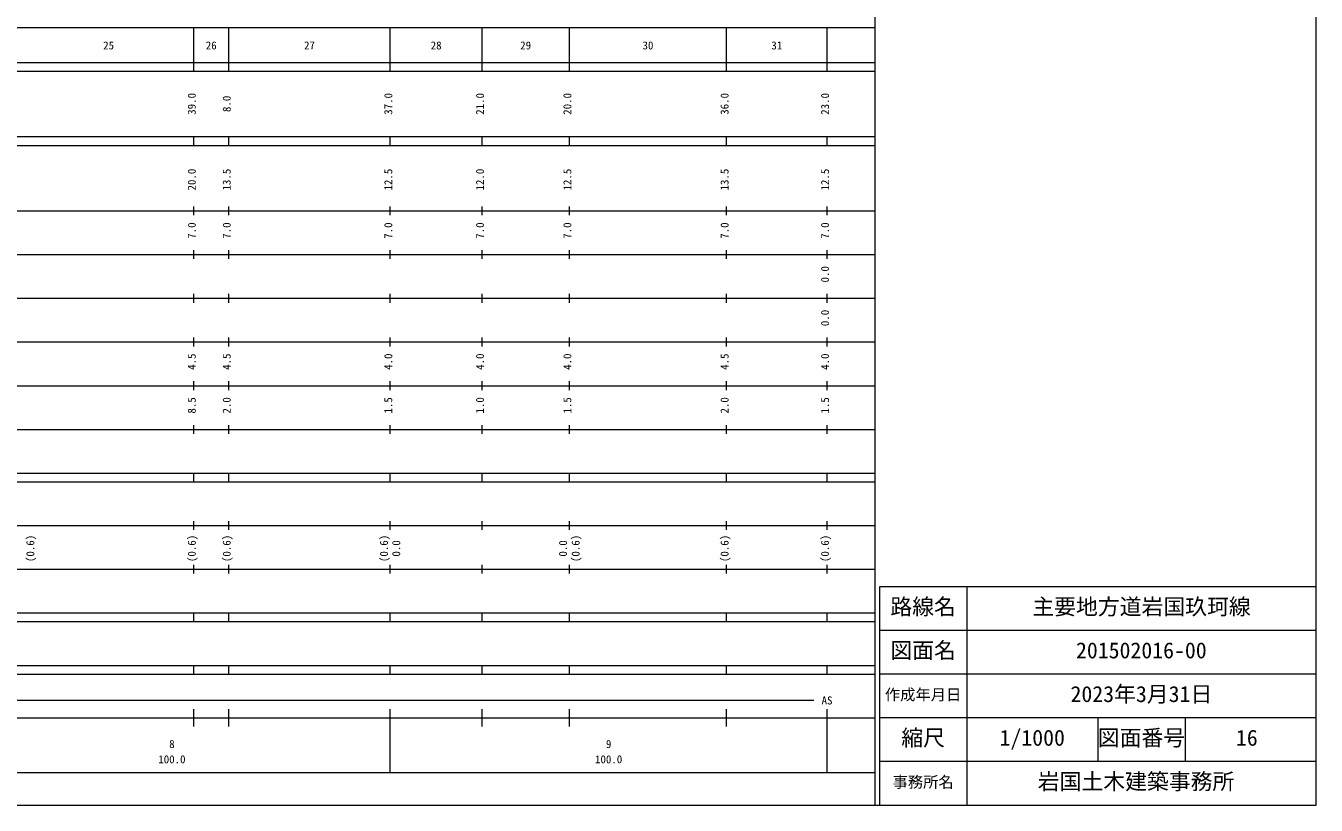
# Model space of a CAD drawing. Units: millimetres, scale not verified. Extents: x -60515 to 579485, y -102535 to 257465.
# Drawn here: x 284026 to 579485, y -102535 to 75822 of the extents above; entities that cross this region are included whole.
import ezdxf
from ezdxf.enums import TextEntityAlignment as Align

# ---------------------------------------------------------------- set-up
doc = ezdxf.new("R2010")
doc.units = ezdxf.units.MM
doc.header["$LTSCALE"] = 1000
for name, color, linetype, lineweight in [('M-TTL', 2, 'Continuous', 13), ('M-TTL-BAND', 7, 'Continuous', 13), ('M-TTL-FRAM', 2, 'Continuous', 13), ('M-TTL-LINE', 7, 'Continuous', 13), ('M-TTL-TXT', 7, 'Continuous', 13)]:
    doc.layers.add(name, color=color, linetype=linetype, lineweight=lineweight)
doc.styles.add('ＭＳ ゴシック', font='')
doc.styles.get('ＭＳ ゴシック').set_extended_font_data('MS Gothic')

msp = doc.modelspace()

# ---------------------------------------------------------------- linework, layer by layer
at = {"layer": 'M-TTL'}
for p, q in [((579485, -102535), (579485, 257465)), ((-60515, -102535), (579485, -102535))]:
    msp.add_line(p, q, dxfattribs=at)
at = {"layer": 'M-TTL-BAND'}
for p, q in [((478485, -102535), (478485, 247465)), ((-32515, 75465), (478485, 75465)), ((322485, 65465), (322485, 75465)), ((330485, 65465), (330485, 75465)), ((367485, 65465), (367485, 75465)), ((388485, 65465), (388485, 75465)), ((408485, 65465), (408485, 75465)), ((444485, 65465), (444485, 75465)), ((467485, 65465), (467485, 75465)), ((-60515, 67465), (478485, 67465)), ((-60515, 65465), (478485, 65465)), ((-60515, 50465), (478485, 50465)), ((322485, 48465), (322485, 50465)), ((330485, 48465), (330485, 50465)), ((367485, 48465), (367485, 50465)), ((388485, 48465), (388485, 50465)), ((408485, 48465), (408485, 50465)), ((444485, 48465), (444485, 50465)), ((467485, 48465), (467485, 50465)), ((-60515, 48465), (478485, 48465)), ((-60515, 33465), (478485, 33465)), ((322485, 32465), (322485, 34465)), ((330485, 32465), (330485, 34465)), ((367485, 32465), (367485, 34465)), ((388485, 32465), (388485, 34465)), ((408485, 32465), (408485, 34465)), ((444485, 32465), (444485, 34465)), ((467485, 32465), (467485, 34465)), ((322485, 22465), (322485, 24465)), ((330485, 22465), (330485, 24465)), ((367485, 22465), (367485, 24465)), ((388485, 22465), (388485, 24465)), ((408485, 22465), (408485, 24465)), ((444485, 22465), (444485, 24465)), ((467485, 22465), (467485, 24465)), ((-54515, 23465), (478485, 23465)), ((-48515, 13465), (478485, 13465)), ((322485, 12465), (322485, 14465)), ((330485, 12465), (330485, 14465)), ((367485, 12465), (367485, 14465)), ((388485, 12465), (388485, 14465)), ((408485, 12465), (408485, 14465)), ((444485, 12465), (444485, 14465)), ((467485, 12465), (467485, 14465)), ((-54515, 3465), (478485, 3465)), ((322485, 2465), (322485, 4465)), ((330485, 2465), (330485, 4465)), ((367485, 2465), (367485, 4465)), ((388485, 2465), (388485, 4465)), ((408485, 2465), (408485, 4465)), ((444485, 2465), (444485, 4465)), ((467485, 2465), (467485, 4465)), ((322485, -7535), (322485, -5535)), ((330485, -7535), (330485, -5535)), ((367485, -7535), (367485, -5535)), ((388485, -7535), (388485, -5535)), ((408485, -7535), (408485, -5535)), ((444485, -7535), (444485, -5535)), ((467485, -7535), (467485, -5535)), ((-48515, -6535), (478485, -6535)), ((-54515, -16535), (478485, -16535)), ((322485, -17535), (322485, -15535)), ((330485, -17535), (330485, -15535)), ((367485, -17535), (367485, -15535)), ((388485, -17535), (388485, -15535)), ((408485, -17535), (408485, -15535)), ((444485, -17535), (444485, -15535)), ((467485, -17535), (467485, -15535)), ((-60515, -26535), (478485, -26535)), ((322485, -28535), (322485, -26535)), ((330485, -28535), (330485, -26535)), ((367485, -28535), (367485, -26535)), ((388485, -28535), (388485, -26535)), ((408485, -28535), (408485, -26535)), ((444485, -28535), (444485, -26535)), ((467485, -28535), (467485, -26535)), ((-60515, -28535), (478485, -28535)), ((322485, -39535), (322485, -37535)), ((330485, -39535), (330485, -37535)), ((367485, -39535), (367485, -37535)), ((388485, -39535), (388485, -37535)), ((408485, -39535), (408485, -37535)), ((444485, -39535), (444485, -37535)), ((467485, -39535), (467485, -37535)), ((-51515, -38535), (478485, -38535)), ((-60515, -48535), (478485, -48535)), ((322485, -49535), (322485, -47535)), ((330485, -49535), (330485, -47535)), ((367485, -49535), (367485, -47535)), ((388485, -49535), (388485, -47535)), ((408485, -49535), (408485, -47535)), ((444485, -49535), (444485, -47535)), ((467485, -49535), (467485, -47535)), ((-60515, -58535), (478485, -58535)), ((322485, -60535), (322485, -58535)), ((330485, -60535), (330485, -58535)), ((367485, -60535), (367485, -58535)), ((388485, -60535), (388485, -58535)), ((408485, -60535), (408485, -58535)), ((444485, -60535), (444485, -58535)), ((467485, -60535), (467485, -58535)), ((-60515, -60535), (478485, -60535)), ((-60515, -70535), (478485, -70535)), ((322485, -72535), (322485, -70535)), ((330485, -72535), (330485, -70535)), ((367485, -72535), (367485, -70535)), ((388485, -72535), (388485, -70535)), ((408485, -72535), (408485, -70535)), ((444485, -72535), (444485, -70535)), ((467485, -72535), (467485, -70535)), ((-60515, -72535), (478485, -72535)), ((-29515, -78535), (464485, -78535)), ((-60515, -82535), (478485, -82535)), ((322485, -84535), (322485, -80535)), ((330485, -84535), (330485, -80535)), ((367485, -95035), (367485, -80535)), ((388485, -84535), (388485, -80535)), ((408485, -84535), (408485, -80535)), ((444485, -84535), (444485, -80535)), ((467485, -95035), (467485, -80535)), ((-32515, -95035), (478485, -95035))]:
    msp.add_line(p, q, dxfattribs=at)
at = {"layer": 'M-TTL-FRAM'}
for p, q in [((579485, -52535), (479485, -52535)), ((479485, -52535), (479485, -102535))]:
    msp.add_line(p, q, dxfattribs=at)
at = {"layer": 'M-TTL-LINE'}
for p, q in [((499485, -52535), (499485, -102535)), ((579485, -62535), (479485, -62535)), ((579485, -72535), (479485, -72535)), ((579485, -82535), (479485, -82535)), ((529485, -82535), (529485, -92535)), ((549485, -82535), (549485, -92535)), ((579485, -92535), (479485, -92535))]:
    msp.add_line(p, q, dxfattribs=at)

# ---------------------------------------------------------------- texts
at = {"layer": 'M-TTL-BAND', "style": 'ＭＳ ゴシック'}
for s, p in [('25', (301735, 69870)), ('26', (325235, 69870)), ('27', (347735, 69870)), ('28', (376735, 69870)), ('29', (397235, 69870)), ('30', (425235, 69870)), ('31', (454735, 69870)), ('AS', (466235, -80035)), ('8', (316860, -90012)), ('9', (416860, -90012)), ('100.0', (314360, -93502)), ('100.0', (414360, -93502))]:
    msp.add_text(s, height=1833, dxfattribs=at).set_placement(p, align=Align.BOTTOM_LEFT)
for s, p in [('39.0', (323485, 55465)), ('8.0', (331485, 56090)), ('37.0', (368485, 55465)), ('21.0', (389485, 55465)), ('20.0', (409485, 55465)), ('36.0', (445485, 55465)), ('23.0', (468485, 55465)), ('20.0', (323485, 38139)), ('13.5', (331485, 38139)), ('12.5', (368485, 38139)), ('12.0', (389485, 38139)), ('12.5', (409485, 38139)), ('13.5', (445485, 38139)), ('12.5', (468485, 38139)), ('7.0', (323485, 27090)), ('7.0', (331485, 27090)), ('7.0', (368485, 27090)), ('7.0', (389485, 27090)), ('7.0', (409485, 27090)), ('7.0', (445485, 27090)), ('7.0', (468485, 27090)), ('0.0', (468485, 17090)), ('0.0', (468485, 7090)), ('4.5', (323485, -2910)), ('4.5', (331485, -2910)), ('4.0', (368485, -2910)), ('4.0', (389485, -2910)), ('4.0', (409485, -2910)), ('4.5', (445485, -2910)), ('4.0', (468485, -2910)), ('8.5', (323485, -12910)), ('2.0', (331485, -12910)), ('1.5', (368485, -12910)), ('1.0', (389485, -12910)), ('1.5', (409485, -12910)), ('2.0', (445485, -12910)), ('1.5', (468485, -12910)), ('(0.6)', (286514, -46896)), ('(0.6)', (323485, -46896)), ('(0.6)', (331485, -46896)), ('(0.6)', (367485, -46896)), ('(0.6)', (411379, -46896)), ('(0.6)', (445485, -46896)), ('(0.6)', (468485, -46896)), ('0.0', (370298, -45646)), ('0.0', (408485, -45646))]:
    msp.add_text(s, height=1833, rotation=90, dxfattribs=at).set_placement(p, align=Align.BOTTOM_LEFT)
at = {"layer": 'M-TTL-TXT', "style": 'ＭＳ ゴシック'}
for s, height, p in [('路線名', 3666, (481985, -60035)), ('路線名', 3666, (481985, -60035)), ('主要地方道岩国玖珂線', 3666, (514485, -60035)), ('図面名', 3666, (481985, -70035)), ('図面名', 3666, (481985, -70035)), ('201502016-00', 3666, (524485, -70035)), ('作成年月日', 2566, (480735, -79285)), ('作成年月日', 2566, (480735, -79285)), ('2023年3月31日', 3666, (523235, -80035)), ('縮尺', 3666, (484485, -90035)), ('縮尺', 3666, (484485, -90035)), ('1/1000', 3666, (506985, -90035)), ('図面番号', 3666, (529485, -90035)), ('図面番号', 3666, (529485, -90035)), ('16', 3666, (561110, -90035)), ('事務所名', 2566, (482485, -99285)), ('事務所名', 2566, (482485, -99285)), ('岩国土木建築事務所 ', 3666, (515735, -100035))]:
    msp.add_text(s, height=height, dxfattribs=at).set_placement(p, align=Align.BOTTOM_LEFT)

doc.saveas('drawing.dxf')
